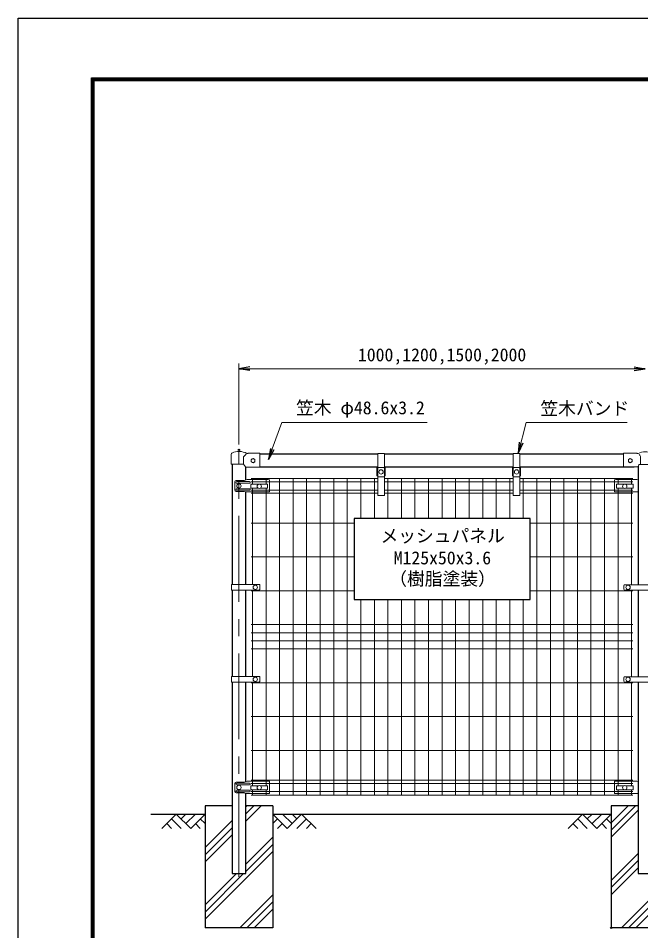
# Model space of a CAD drawing. Units: millimetres, scale not verified. Extents: x -4200 to 4200, y -2970 to 2970.
# Drawn here: x -4200 to -1901, y -401 to 2970 of the extents above; entities that cross this region are included whole.
import ezdxf
from ezdxf.enums import TextEntityAlignment as Align

# ---------------------------------------------------------------- set-up
doc = ezdxf.new("R2010")
doc.units = ezdxf.units.MM
doc.header["$LTSCALE"] = 10
doc.header["$PDMODE"] = 32
doc.header["$PDSIZE"] = 5
doc.linetypes.add('USER1', pattern=[50.8, 31.75, -6.35, 6.35, -6.35])
for name, color, linetype, lineweight in [('0-1_D-DCR-HCH', 7, 'Continuous', 13), ('0-2_D-STR4', 7, 'Continuous', 25), ('0-3_D-STR-DIM', 7, 'Continuous', 13), ('0-5_Defpoints', 8, 'Continuous', 25), ('0-6_D-STR1', 1, 'Continuous', 25), ('0-7_D-BMK', 2, 'USER1', 13), ('0-8_D-STR2', 7, 'Continuous', 13), ('0-9_D-STR3', 3, 'Continuous', 13), ('0-A_D-BGD', 7, 'Continuous', 25), ('0-B_D-STR-TXT', 7, 'Continuous', 13), ('0-C_D-TTL', 7, 'Continuous', 25)]:
    doc.layers.add(name, color=color, linetype=linetype, lineweight=lineweight)
doc.layers.add('0-4_0', color=7, linetype='Continuous')
doc.styles.add('ＭＳ ゴシック', font='')
doc.styles.get('ＭＳ ゴシック').set_extended_font_data('MS Gothic')

# ---------------------------------------------------------------- blocks, each defined once
blk = doc.blocks.new('_Open')
at = {"layer": '0-4_0'}
blk.add_line((-10, 1.667), (0, 0), dxfattribs=at)
blk.add_lwpolyline([(-10, -1.667), (0, 0), (-10, 0)], dxfattribs=at)

msp = doc.modelspace()

# ---------------------------------------------------------------- linework, layer by layer
at = {"layer": '0-1_D-DCR-HCH'}
for p, q in [((-3359.57, 3.65), (-3303.23, 60)), ((-3359.57, 30.17), (-3329.74, 60)), ((-3359.57, 56.69), (-3356.26, 60)), ((-2009.97, -29.42), (-1920.56, 60)), ((-2009.97, -2.9), (-1947.07, 60)), ((-2009.97, -55.93), (-1910.37, 43.67)), ((-3616.4, 30), (-3669.61, -23.21)), ((-3634.14, 12.26), (-3598.5, -23.21)), ((-3616.4, 30), (-3563.19, -23.21)), ((-3598.66, 12.26), (-3580.92, 30)), ((-3580.92, -5.47), (-3545.45, 30)), ((-3563.19, -23.21), (-3509.97, 30)), ((-3527.71, 12.26), (-3509.97, -5.39)), ((-3509.97, -93.71), (-3410.37, 5.89)), ((-3206.76, -23.21), (-3259.97, 30)), ((-3242.24, 12.26), (-3259.97, -5.39)), ((-3189.03, -5.47), (-3224.5, 30)), ((-3153.55, 30), (-3206.76, -23.21)), ((-3171.2, 12.17), (-3189.03, 30)), ((-3135.81, 12.26), (-3171.45, -23.21)), ((-3153.55, 30), (-3100.34, -23.21)), ((-2116.4, 30), (-2169.61, -23.21)), ((-2134.14, 12.26), (-2098.5, -23.21)), ((-2116.4, 30), (-2063.19, -23.21)), ((-2098.66, 12.26), (-2080.92, 30)), ((-2080.92, -5.47), (-2045.45, 30)), ((-2063.19, -23.21), (-2009.97, 30)), ((-2027.71, 12.26), (-2009.97, -5.39)), ((-3651.87, -5.47), (-3634.05, -23.21)), ((-3545.45, -5.47), (-3527.63, -23.21)), ((-3509.97, -120.23), (-3410.37, -20.63)), ((-3224.5, -5.47), (-3242.32, -23.21)), ((-3118.08, -5.47), (-3135.89, -23.21)), ((-2151.87, -5.47), (-2134.05, -23.21)), ((-2045.45, -5.47), (-2027.63, -23.21)), ((-3509.97, -146.75), (-3410.37, -47.15)), ((-3359.57, -155.45), (-3259.97, -55.85)), ((-3359.57, -181.96), (-3259.97, -82.36)), ((-3509.97, -358.88), (-3259.97, -108.88)), ((-2009.97, -215.03), (-1910.37, -115.43)), ((-2009.97, -241.55), (-1910.37, -141.95)), ((-2009.97, -268.07), (-1910.37, -168.47)), ((-3509.97, -332.36), (-3367.61, -190)), ((-3509.97, -305.85), (-3394.13, -190)), ((-1972.81, -390), (-1759.97, -177.17)), ((-1946.29, -390), (-1759.97, -203.68)), ((-1919.78, -390), (-1759.97, -230.2)), ((-3382, -390), (-3259.97, -267.98)), ((-3355.48, -390), (-3259.97, -294.49)), ((-3328.96, -390), (-3259.97, -321.01))]:
    msp.add_line(p, q, dxfattribs=at)
at = {"layer": '0-2_D-STR4'}
for p, q in [((-3509.97, 60), (-3509.97, -390)), ((-3410.37, 60), (-3509.97, 60)), ((-3259.97, 60), (-3359.57, 60)), ((-3259.97, 60), (-3259.97, -390)), ((-2009.97, 60), (-2009.97, -390)), ((-1910.37, 60), (-2009.97, 60)), ((-3259.97, -390), (-3509.97, -390)), ((-1759.97, -390), (-2009.97, -390))]:
    msp.add_line(p, q, dxfattribs=at)
at = {"layer": '0-3_D-STR-DIM'}
for p, q in [((-3384.97, 1395), (-3384.97, 1695)), ((-3344.97, 1675), (-1924.97, 1675))]:
    msp.add_line(p, q, dxfattribs=at)
at = {"layer": '0-5_Defpoints'}
msp.add_lwpolyline([(-2959.97, 822), (-2309.97, 822), (-2309.97, 1122), (-2959.97, 1122)], close=True, dxfattribs=at)
for p in [(-3384.97, 1375), (-2009.97, -390)]:
    msp.add_point(p, dxfattribs=at)
at = {"layer": '0-6_D-STR1'}
for p, q in [((-2872.47, 1360), (-3307.97, 1360)), ((-2372.47, 1360), (-2847.47, 1360)), ((-1964.97, 1360), (-2347.47, 1360)), ((-3410.37, 1323), (-3410.37, 878.25)), ((-3359.57, 1264.09), (-3359.57, 1311)), ((-2872.47, 1311.4), (-3307.97, 1311.4)), ((-2372.47, 1311.4), (-2847.47, 1311.4)), ((-1924.97, 1311.4), (-2347.47, 1311.4)), ((-1924.97, 1311.4), (-1924.97, 1312.4)), ((-1910.37, 1314.6), (-1910.37, 877.25)), ((-3359.57, 878.25), (-3359.57, 1220.18)), ((-3410.37, 857.25), (-3410.37, 538.25)), ((-3359.57, 538.25), (-3359.57, 857.25)), ((-1910.37, 857.25), (-1910.37, 537.25)), ((-3410.37, 517.25), (-3410.37, -190)), ((-3359.57, 150.09), (-3359.57, 517.25)), ((-1910.37, 517.25), (-1910.37, -190))]:
    msp.add_line(p, q, dxfattribs=at)
for points in [[(-3410.37, -190), (-3359.57, -190), (-3359.57, 106.18)], [(-1910.37, -190), (-1859.57, -190), (-1859.57, 106.18)]]:
    msp.add_lwpolyline(points, dxfattribs=at)
at = {"layer": '0-7_D-BMK'}
msp.add_line((-3384.97, -202), (-3384.97, 1375), dxfattribs=at)
at = {"layer": '0-8_D-STR2'}
for p, q in [((-2872.47, 1270), (-3339.97, 1270)), ((-2872.47, 1256.9), (-3339.97, 1256.9)), ((-3334.97, 1248.48), (-3334.97, 1270)), ((-3284.97, 1248.48), (-3284.97, 1270)), ((-3234.97, 100), (-3234.97, 1270)), ((-3184.97, 100), (-3184.97, 1270)), ((-3134.97, 100), (-3134.97, 1270)), ((-3084.97, 100), (-3084.97, 1270)), ((-3034.97, 100), (-3034.97, 1270)), ((-2984.97, 100), (-2984.97, 1270)), ((-2934.97, 1122), (-2934.97, 1270)), ((-2884.97, 1122), (-2884.97, 1270)), ((-2372.47, 1270), (-2847.47, 1270)), ((-2372.47, 1256.9), (-2847.47, 1256.9)), ((-2834.97, 1122), (-2834.97, 1270)), ((-2784.97, 1122), (-2784.97, 1270)), ((-2734.97, 1122), (-2734.97, 1270)), ((-2684.97, 1122), (-2684.97, 1270)), ((-2634.97, 1122), (-2634.97, 1270)), ((-2584.97, 1122), (-2584.97, 1270)), ((-2534.97, 1122), (-2534.97, 1270)), ((-2484.97, 1122), (-2484.97, 1270)), ((-2434.97, 1122), (-2434.97, 1270)), ((-2384.97, 1122), (-2384.97, 1270)), ((-1929.97, 1270), (-2347.47, 1270)), ((-1929.97, 1256.9), (-2347.47, 1256.9)), ((-2334.97, 1122), (-2334.97, 1270)), ((-2284.97, 100), (-2284.97, 1270)), ((-2234.97, 100), (-2234.97, 1270)), ((-2184.97, 100), (-2184.97, 1270)), ((-2134.97, 100), (-2134.97, 1270)), ((-2084.97, 100), (-2084.97, 1270)), ((-2034.97, 100), (-2034.97, 1270)), ((-1984.97, 1248.48), (-1984.97, 1270)), ((-1934.97, 1248.48), (-1934.97, 1270)), ((-2872.47, 1227.1), (-3339.97, 1227.1)), ((-2872.47, 1215.24), (-3339.97, 1215.24)), ((-3334.97, 878.25), (-3334.97, 1233.48)), ((-3284.97, 134.48), (-3284.97, 1233.48)), ((-2372.47, 1227.1), (-2847.47, 1227.1)), ((-2372.47, 1215.24), (-2847.47, 1215.24)), ((-1929.97, 1227.1), (-2347.47, 1227.1)), ((-1929.97, 1215.24), (-2347.47, 1215.24)), ((-1984.97, 134.48), (-1984.97, 1233.48)), ((-1934.97, 877.25), (-1934.97, 1233.48)), ((-2959.97, 1105), (-3339.97, 1105)), ((-1929.97, 1105), (-2309.97, 1105)), ((-2959.97, 980), (-3339.97, 980)), ((-1929.97, 980), (-2309.97, 980)), ((-2959.97, 855), (-3339.97, 855)), ((-3334.97, 538.25), (-3334.97, 857.25)), ((-1929.97, 855), (-2309.97, 855)), ((-1934.97, 537.25), (-1934.97, 857.25)), ((-2934.97, 100), (-2934.97, 822)), ((-2884.97, 100), (-2884.97, 822)), ((-2834.97, 100), (-2834.97, 822)), ((-2784.97, 100), (-2784.97, 822)), ((-2734.97, 100), (-2734.97, 822)), ((-2684.97, 100), (-2684.97, 822)), ((-2634.97, 100), (-2634.97, 822)), ((-2584.97, 100), (-2584.97, 822)), ((-2534.97, 100), (-2534.97, 822)), ((-2484.97, 100), (-2484.97, 822)), ((-2434.97, 100), (-2434.97, 822)), ((-2384.97, 100), (-2384.97, 822)), ((-2334.97, 100), (-2334.97, 822)), ((-1929.97, 730), (-3339.97, 730)), ((-1929.97, 700), (-3339.97, 700)), ((-1929.97, 670), (-3339.97, 670)), ((-1929.97, 640), (-3339.97, 640)), ((-1929.97, 515), (-3339.97, 515)), ((-3334.97, 134.48), (-3334.97, 517.25)), ((-1934.97, 134.48), (-1934.97, 517.25)), ((-1929.97, 390), (-3339.97, 390)), ((-1929.97, 265), (-3339.97, 265)), ((-1929.97, 154.76), (-3339.97, 154.76)), ((-1929.97, 142.9), (-3339.97, 142.9)), ((-1929.97, 113.1), (-3339.97, 113.1)), ((-3334.97, 100), (-3334.97, 119.48)), ((-3284.97, 100), (-3284.97, 119.48)), ((-1984.97, 100), (-1984.97, 119.48)), ((-1934.97, 100), (-1934.97, 119.48)), ((-1929.97, 100), (-3339.97, 100))]:
    msp.add_line(p, q, dxfattribs=at)
at = {"layer": '0-9_D-STR3'}
for p, q in [((-3413.27, 1323), (-3413.27, 1359.87)), ((-2847.47, 1362.3), (-2872.47, 1362.3)), ((-2872.47, 1362.3), (-2872.47, 1309.3)), ((-2847.47, 1362.3), (-2847.47, 1309.3)), ((-2347.47, 1362.3), (-2372.47, 1362.3)), ((-2372.47, 1362.3), (-2372.47, 1309.3)), ((-2347.47, 1362.3), (-2347.47, 1309.3)), ((-1964.97, 1363), (-1916.97, 1363)), ((-1964.97, 1312.4), (-1964.97, 1363)), ((-3367.97, 1323), (-3367.97, 1348.46)), ((-1905.12, 1321.4), (-1864.83, 1321.4)), ((-1901.97, 1321.4), (-1901.97, 1347.4)), ((-3307.97, 1311), (-3307.97, 1314.07)), ((-2875.27, 1309.3), (-2872.47, 1309.3)), ((-2872.97, 1309.3), (-2872.97, 1279.3)), ((-2872.97, 1309.3), (-2872.97, 1279.3)), ((-2872.47, 1306.88), (-2872.47, 1307.04)), ((-2872.47, 1207.15), (-2872.47, 1306.88)), ((-2869.47, 1310.15), (-2850.87, 1310.15)), ((-2844.67, 1309.3), (-2847.47, 1309.3)), ((-2847.47, 1306.88), (-2847.47, 1307.04)), ((-2847.47, 1207.15), (-2847.47, 1306.88)), ((-2846.97, 1309.3), (-2846.97, 1279.3)), ((-2846.97, 1309.3), (-2846.97, 1279.3)), ((-2844.67, 1309.3), (-2844.67, 1279.3)), ((-2375.27, 1309.3), (-2372.47, 1309.3)), ((-2372.97, 1309.3), (-2372.97, 1279.3)), ((-2372.97, 1309.3), (-2372.97, 1279.3)), ((-2372.47, 1306.88), (-2372.47, 1307.04)), ((-2372.47, 1207.15), (-2372.47, 1306.88)), ((-2369.47, 1310.15), (-2350.87, 1310.15)), ((-2344.67, 1309.3), (-2347.47, 1309.3)), ((-2347.47, 1306.88), (-2347.47, 1307.04)), ((-2347.47, 1207.15), (-2347.47, 1306.88)), ((-2346.97, 1309.3), (-2346.97, 1279.3)), ((-2346.97, 1309.3), (-2346.97, 1279.3)), ((-2344.67, 1309.3), (-2344.67, 1279.3)), ((-1964.97, 1312.4), (-1911.47, 1312.4)), ((-3400.46, 1257), (-3400.46, 1227)), ((-3365.62, 1262), (-3395.46, 1262)), ((-3345.97, 1258), (-3393.39, 1258)), ((-3345.97, 1252), (-3393.39, 1252)), ((-3354.06, 1266), (-3365.62, 1262)), ((-3276.97, 1266), (-3354.06, 1266)), ((-3338.97, 1248.48), (-3312.76, 1248.48)), ((-3307.19, 1248.48), (-3280.97, 1248.48)), ((-3276.97, 1266), (-3271.97, 1265)), ((-3271.97, 1265), (-3271.97, 1221.18)), ((-2872.47, 1275.15), (-2847.47, 1275.15)), ((-2847.47, 1279.3), (-2844.67, 1279.3)), ((-2372.47, 1275.15), (-2347.47, 1275.15)), ((-2347.47, 1279.3), (-2344.67, 1279.3)), ((-1992.97, 1266), (-1997.97, 1265)), ((-1997.97, 1265), (-1997.97, 1221.18)), ((-1992.97, 1266), (-1915.89, 1266)), ((-1988.97, 1248.48), (-1962.76, 1248.48)), ((-1957.19, 1248.48), (-1930.97, 1248.48)), ((-1915.89, 1266), (-1910.37, 1264.09)), ((-3365.62, 1222), (-3395.46, 1222)), ((-3345.97, 1232), (-3393.39, 1232)), ((-3345.97, 1226), (-3393.39, 1226)), ((-3360.37, 1220.18), (-3365.62, 1222)), ((-3360.37, 1220.18), (-3272.97, 1220.18)), ((-3340.97, 1246.48), (-3340.97, 1235.48)), ((-3338.97, 1233.48), (-3312.76, 1233.48)), ((-3307.19, 1233.48), (-3280.97, 1233.48)), ((-3278.97, 1246.48), (-3278.97, 1235.48)), ((-1910.37, 1220.18), (-1996.97, 1220.18)), ((-1990.97, 1246.48), (-1990.97, 1235.48)), ((-1988.97, 1233.48), (-1962.76, 1233.48)), ((-1957.19, 1233.48), (-1930.97, 1233.48)), ((-1928.97, 1246.48), (-1928.97, 1235.48)), ((-2847.47, 1207.15), (-2872.47, 1207.15)), ((-2347.47, 1207.15), (-2372.47, 1207.15)), ((-3412.67, 878.25), (-3309.99, 878.25)), ((-3412.67, 878.25), (-3412.67, 857.25)), ((-1960.47, 877.25), (-1809.47, 877.25)), ((-3412.67, 857.25), (-3309.99, 857.25)), ((-3307.99, 876.25), (-3307.99, 859.25)), ((-1963.47, 874.25), (-1963.47, 860.25)), ((-1960.47, 857.25), (-1809.47, 857.25)), ((-3412.67, 538.25), (-3309.99, 538.25)), ((-3412.67, 538.25), (-3412.67, 517.25)), ((-3412.67, 517.25), (-3309.99, 517.25)), ((-3307.99, 536.25), (-3307.99, 519.25)), ((-1963.47, 534.25), (-1963.47, 520.25)), ((-1960.47, 537.25), (-1809.47, 537.25)), ((-1960.47, 517.25), (-1809.47, 517.25)), ((-3400.46, 143), (-3400.46, 113)), ((-3365.62, 148), (-3395.46, 148)), ((-3345.97, 144), (-3393.39, 144)), ((-3345.97, 138), (-3393.39, 138)), ((-3354.06, 152), (-3365.62, 148)), ((-3276.97, 152), (-3354.06, 152)), ((-3276.97, 152), (-3271.97, 151)), ((-3271.97, 151), (-3271.97, 107.18)), ((-1992.97, 152), (-1997.97, 151)), ((-1997.97, 151), (-1997.97, 107.18)), ((-1992.97, 152), (-1915.89, 152)), ((-1915.89, 152), (-1910.37, 150.09)), ((-3365.62, 108), (-3395.46, 108)), ((-3345.97, 118), (-3393.39, 118)), ((-3345.97, 112), (-3393.39, 112)), ((-3360.37, 106.18), (-3365.62, 108)), ((-3360.37, 106.18), (-3272.97, 106.18)), ((-3340.97, 132.48), (-3340.97, 121.48)), ((-3338.97, 134.48), (-3312.76, 134.48)), ((-3338.97, 119.48), (-3312.76, 119.48)), ((-3307.19, 134.48), (-3280.97, 134.48)), ((-3307.19, 119.48), (-3280.97, 119.48)), ((-3278.97, 132.48), (-3278.97, 121.48)), ((-1910.37, 106.18), (-1996.97, 106.18)), ((-1990.97, 132.48), (-1990.97, 121.48)), ((-1988.97, 134.48), (-1962.76, 134.48)), ((-1988.97, 119.48), (-1962.76, 119.48)), ((-1957.19, 134.48), (-1930.97, 134.48)), ((-1957.19, 119.48), (-1930.97, 119.48)), ((-1928.97, 132.48), (-1928.97, 121.48))]:
    msp.add_line(p, q, dxfattribs=at)
for points in [[(-3307.97, 1314.07), (-3307.97, 1360.7), (-3307.97, 1363), (-3349.57, 1363)], [(-3367.97, 1323), (-3410.97, 1323), (-3413.27, 1323)], [(-3307.97, 1311), (-3359.97, 1311), (-3361.34, 1313.05), (-3367.97, 1323)], [(-1907.8, 1319.74), (-1910.45, 1314.45), (-1911.47, 1312.4)], [(-2875.27, 1309.3), (-2875.27, 1279.3), (-2872.47, 1279.3)], [(-2375.27, 1309.3), (-2375.27, 1279.3), (-2372.47, 1279.3)]]:
    msp.add_lwpolyline(points, dxfattribs=at)
for points in [[(-3332.97, 1327.6), (-3339.99, 1331.65), (-3339.99, 1339.75), (-3332.97, 1343.8), (-3325.96, 1339.75), (-3325.96, 1331.65)], [(-1939.97, 1327.6), (-1946.99, 1331.65), (-1946.99, 1339.75), (-1939.97, 1343.8), (-1932.96, 1339.75), (-1932.96, 1331.65)]]:
    msp.add_lwpolyline(points, close=True, dxfattribs=at)
for centre, radius in [((-3332.97, 1335.7), 7.03), ((-1939.97, 1335.7), 7.03), ((-2859.97, 1293.64), 8), ((-2359.97, 1293.64), 8), ((-3384.97, 1242), 8), ((-3309.97, 1240.98), 8), ((-1959.97, 1240.98), 8), ((-3324.97, 867.75), 8), ((-1947.97, 867.25), 8), ((-3324.97, 527.75), 8), ((-1947.97, 527.25), 8), ((-3384.97, 128), 8), ((-3309.97, 126.98), 8), ((-1959.97, 126.98), 8)]:
    msp.add_circle(centre, radius, dxfattribs=at)
for centre, radius, start, end in [((-3408.97, 1359.87), 4.3, 115.04187, 180), ((-3384.97, 1308.5), 61, 61.55687, 115.04185), ((-3365.67, 1348.46), 2.3, 153.03691, 180), ((-3345.44, 1338.17), 25, 121.26219, 153.03691), ((-3354.02, 1365.65), 4, 241.55687, 303.72274), ((-3349.57, 1359), 4, 89.99997, 123.7227), ((-1916.97, 1359), 4, 57.91771, 90), ((-1912.73, 1365.78), 4, 237.91771, 295.27333), ((-1884.97, 1307), 61, 64.72667, 115.27332), ((-1917.27, 1347.4), 15.3, 0, 45.25752), ((-1905.12, 1318.4), 3, 90, 153.43495), ((-2869.28, 1306.96), 3.2, 93.56714, 178.63954), ((-2850.67, 1306.96), 3.2, 1.36046, 93.56714), ((-2369.28, 1306.96), 3.2, 93.56714, 178.63954), ((-2350.67, 1306.96), 3.2, 1.36046, 93.56714), ((-3395.46, 1257), 5, 90, 180), ((-3393.39, 1255), 3, 90, 270), ((-3345.97, 1255), 3, 270, 90), ((-3338.97, 1246.48), 2, 90, 180), ((-3280.97, 1246.48), 2, 0, 90), ((-1988.97, 1246.48), 2, 90, 180), ((-1930.97, 1246.48), 2, 0, 90), ((-3395.46, 1227), 5, 180, 270), ((-3393.39, 1229), 3, 90, 270), ((-3345.97, 1229), 3, 270, 90), ((-3338.97, 1235.48), 2, 180, 270), ((-3280.97, 1235.48), 2, 270, 0), ((-3272.97, 1221.18), 1, 270, 0), ((-1996.97, 1221.18), 1, 180, 270), ((-1988.97, 1235.48), 2, 180, 270), ((-1930.97, 1235.48), 2, 270, 0), ((-3309.99, 876.25), 2, 0, 90), ((-1960.47, 874.25), 3, 90, 180), ((-3309.99, 859.25), 2, 270, 0), ((-1960.47, 860.25), 3, 180, 270), ((-3309.99, 536.25), 2, 0, 90), ((-3309.99, 519.25), 2, 270, 0), ((-1960.47, 534.25), 3, 90, 180), ((-1960.47, 520.25), 3, 180, 270), ((-3395.46, 143), 5, 90, 180), ((-3393.39, 141), 3, 90, 270), ((-3345.97, 141), 3, 270, 90), ((-3395.46, 113), 5, 180, 270), ((-3393.39, 115), 3, 90, 270), ((-3345.97, 115), 3, 270, 90), ((-3338.97, 132.48), 2, 90, 180), ((-3338.97, 121.48), 2, 180, 270), ((-3280.97, 132.48), 2, 0, 90), ((-3280.97, 121.48), 2, 270, 0), ((-3272.97, 107.18), 1, 270, 0), ((-1996.97, 107.18), 1, 180, 270), ((-1988.97, 132.48), 2, 90, 180), ((-1988.97, 121.48), 2, 180, 270), ((-1930.97, 132.48), 2, 0, 90), ((-1930.97, 121.48), 2, 270, 0)]:
    msp.add_arc(centre, radius, start, end, dxfattribs=at)
at = {"layer": '0-A_D-BGD'}
for p, q in [((-3709.97, 30), (-3509.97, 30)), ((-3259.97, 30), (-2009.97, 30))]:
    msp.add_line(p, q, dxfattribs=at)
at = {"layer": '0-B_D-STR-TXT'}
for points in [[(-2690.32, 1476.68), (-3226.27, 1476.68), (-3275.63, 1342.05)], [(-1951, 1476.68), (-2324.01, 1476.68), (-2352.83, 1365.14)]]:
    msp.add_lwpolyline(points, dxfattribs=at)
at = {"layer": '0-C_D-TTL', "color": 2}
msp.add_lwpolyline([(-4200, 2970), (4200, 2970), (4200, -2970), (-4200, -2970)], close=True, dxfattribs=at)
at = {"layer": '0-C_D-TTL'}
for points in [[(-3930, 2750), (3930, 2750), (3930, -2750), (-3930, -2750)], [(-3927.5, 2747.5), (3927.5, 2747.5), (3927.5, -2747.5), (-3927.5, -2747.5)], [(-3925, 2745), (3925, 2745), (3925, -2745), (-3925, -2745)], [(-3922.5, 2742.5), (3922.5, 2742.5), (3922.5, -2742.5), (-3922.5, -2742.5)], [(-3920, 2740), (3920, 2740), (3920, -2740), (-3920, -2740)]]:
    msp.add_lwpolyline(points, close=True, dxfattribs=at)

# ---------------------------------------------------------------- block references
at = {"layer": '0-3_D-STR-DIM', "xscale": 4, "yscale": 4, "rotation": 180}
msp.add_blockref('_Open', (-3384.97, 1675), dxfattribs=at)
at = {"layer": '0-3_D-STR-DIM', "xscale": 4, "yscale": 4}
msp.add_blockref('_Open', (-1884.97, 1675), dxfattribs=at)
at = {"layer": '0-B_D-STR-TXT', "xscale": 4, "yscale": 4}
for p, rotation in [((-2353.33, 1363.2), 255.51345), ((-3276.31, 1340.17), 249.86844)]:
    msp.add_blockref('_Open', p, dxfattribs=dict(at, rotation=rotation))

# ---------------------------------------------------------------- texts
at = {"layer": '0-3_D-STR-DIM', "style": 'ＭＳ ゴシック'}
msp.add_text('1000,1200,1500,2000', height=48.09, dxfattribs=at).set_placement((-2945.62, 1688.1), align=Align.BOTTOM_LEFT)
at = {"layer": '0-B_D-STR-TXT', "style": 'ＭＳ ゴシック'}
for s, p in [('笠木 φ48.6x3.2', (-3174.08, 1492.44)), ('笠木バンド', (-2271.81, 1490.03)), ('メッシュパネル', (-2862.39, 1019.4)), ('M125x50x3.6', (-2813.65, 938)), ('（樹脂塗装）', (-2829.9, 860.67))]:
    msp.add_text(s, height=48.09, dxfattribs=at).set_placement(p, align=Align.BOTTOM_LEFT)

doc.saveas('drawing.dxf')
